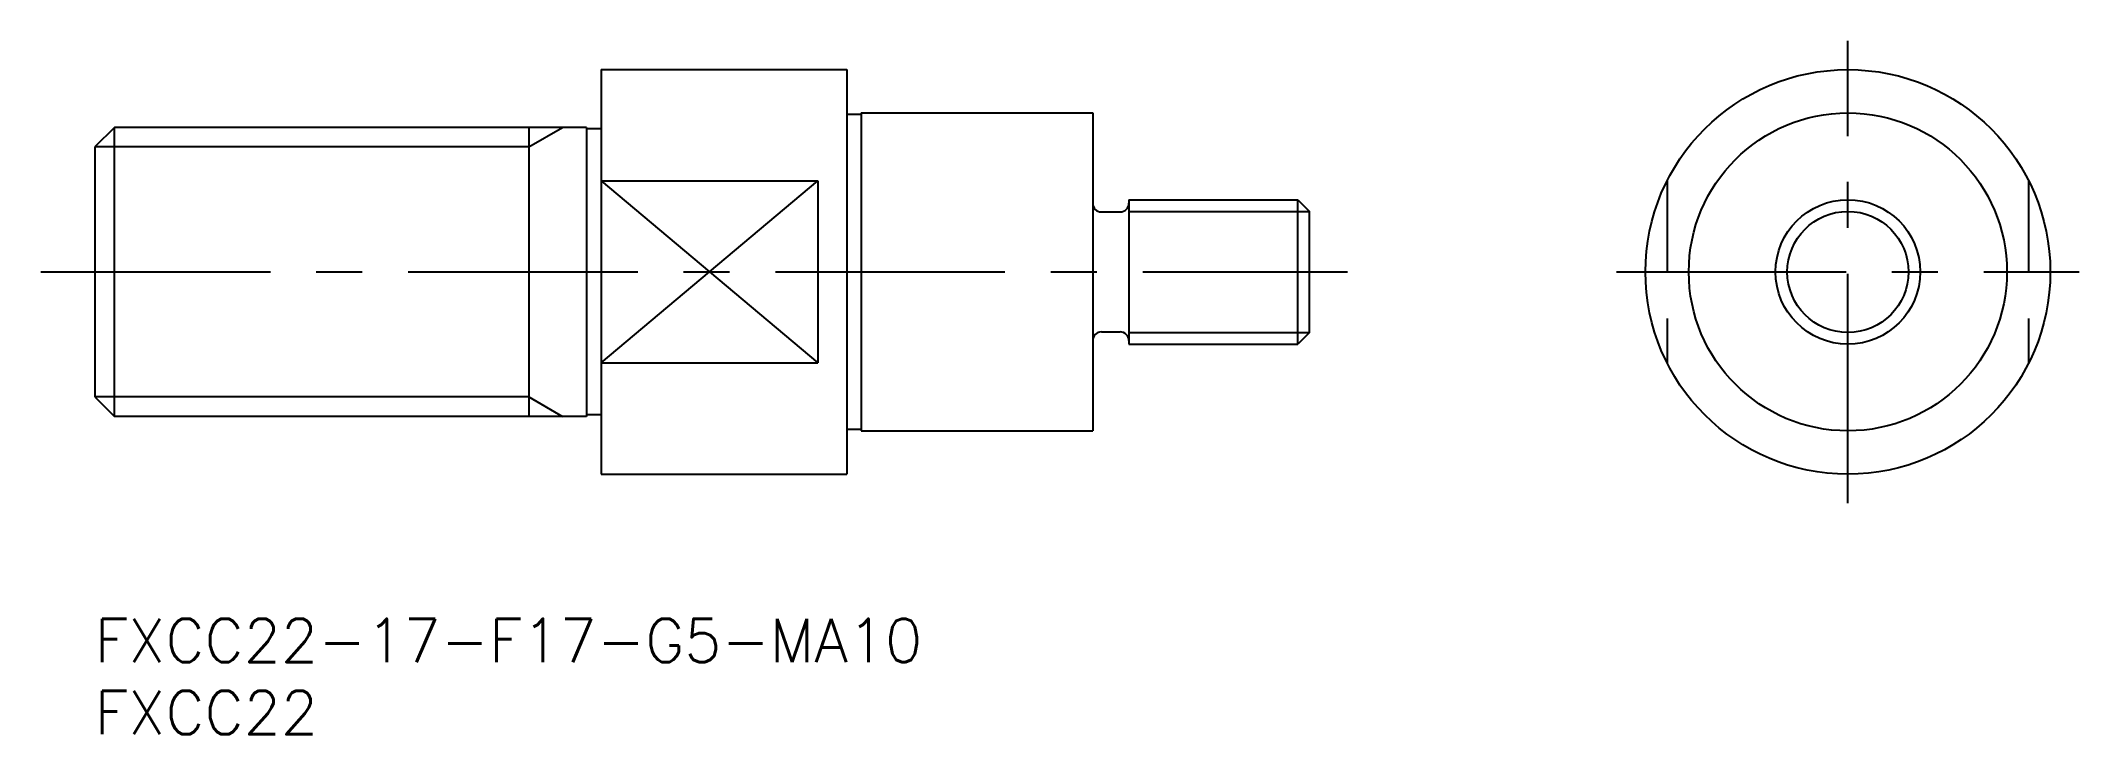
# Model space of a CAD drawing. Extents: x -4 to 137, y -8 to 40.
import ezdxf

# ---------------------------------------------------------------- set-up
doc = ezdxf.new("R2010")
doc.units = 0
doc.header["$LTSCALE"] = 0.5
doc.linetypes.add('CENTER', pattern=[50.8, 31.75, -6.35, 6.35, -6.35])
doc.linetypes.add('DASHED', pattern=[19.05, 12.7, -6.35])
for name, color, linetype in [('MSM_CENTER', 1, 'CENTER'), ('MSM_CONTINUOUS', 7, 'CONTINUOUS'), ('MSM_DASHED', 4, 'DASHED'), ('MSM_NARROW', 5, 'CONTINUOUS'), ('MSM_PART_NUMBER', 7, 'CONTINUOUS')]:
    doc.layers.add(name, color=color, linetype=linetype)
doc.styles.get("Standard").update_dxf_attribs({"font": 'txt.shx', "height": 3, "bigfont": 'bigfont.shx'})

# ---------------------------------------------------------------- blocks, each defined once
blk = doc.blocks.new('*U12')
at = {"layer": 'MSM_PART_NUMBER'}
blk.add_text('FXCC22-17-F17-G5-MA10', height=3, dxfattribs=at).set_placement((0, -3))
blk = doc.blocks.new('*U13')
at = {"layer": 'MSM_PART_NUMBER'}
blk.add_text('FXCC22', height=3, dxfattribs=at).set_placement((0, -8))

msp = doc.modelspace()

# ---------------------------------------------------------------- linework, layer by layer
at = {"layer": 'MSM_CENTER'}
for p, q in [((121.22, 8), (121.22, 40)), ((-3.74, 24), (86.61, 24)), ((105.22, 24), (137.22, 24))]:
    msp.add_line(p, q, dxfattribs=at)
at = {"layer": 'MSM_CONTINUOUS'}
for p, q in [((35, 38), (35, 10)), ((35, 38), (52, 38)), ((52, 38), (52, 10)), ((1.35, 34), (0, 32.65)), ((34, 34), (1.35, 34)), ((1.35, 14), (1.35, 34)), ((30, 34), (30, 14)), ((34, 34), (34, 14)), ((35, 33.9), (34, 33.9)), ((53, 34.9), (52, 34.9)), ((53, 35), (69, 35)), ((53, 35), (53, 13)), ((69, 35), (69, 13)), ((0, 32.65), (0, 15.35)), ((35, 30.3), (50, 30.3)), ((50, 30.3), (50, 17.7)), ((71.5, 29), (71.5, 19)), ((71.5, 29), (83.19, 29)), ((83.19, 19), (83.19, 29)), ((83.19, 29), (84, 28.19)), ((69.6, 28.15), (70.9, 28.15)), ((84, 19.81), (84, 28.19)), ((69.6, 19.85), (70.9, 19.85)), ((84, 19.81), (83.19, 19)), ((71.5, 19), (83.19, 19)), ((35, 17.7), (50, 17.7)), ((0, 15.35), (1.35, 14)), ((35, 14.1), (34, 14.1)), ((34, 14), (1.35, 14)), ((53, 13.1), (52, 13.1)), ((53, 13), (69, 13)), ((35, 10), (52, 10))]:
    msp.add_line(p, q, dxfattribs=at)
for radius in [14, 11, 5]:
    msp.add_circle((121.22, 24), radius, dxfattribs=at)
for centre, start, end in [((69.6, 28.75), 180, 270), ((70.9, 28.75), 270, 0), ((69.6, 19.25), 90, 180), ((70.9, 19.25), 360, 90)]:
    msp.add_arc(centre, 0.6, start, end, dxfattribs=at)
at = {"layer": 'MSM_DASHED'}
for p, q in [((108.72, 30.3), (108.72, 17.7)), ((133.72, 30.3), (133.72, 17.7))]:
    msp.add_line(p, q, dxfattribs=at)
at = {"layer": 'MSM_NARROW'}
for p, q in [((30, 32.65), (32.34, 34)), ((30, 32.65), (0, 32.65)), ((35, 30.3), (50, 17.7)), ((35, 17.7), (50, 30.3)), ((71.5, 28.19), (84, 28.19)), ((71.5, 19.81), (84, 19.81)), ((30, 15.35), (0, 15.35)), ((30, 15.35), (32.34, 14))]:
    msp.add_line(p, q, dxfattribs=at)
msp.add_circle((121.22, 24), 4.19, dxfattribs=at)

# ---------------------------------------------------------------- block references
at = {"layer": 'MSM_CONTINUOUS'}
for name in ['*U12', '*U13']:
    msp.add_blockref(name, (0, 0), dxfattribs=at)

doc.saveas('drawing.dxf')
